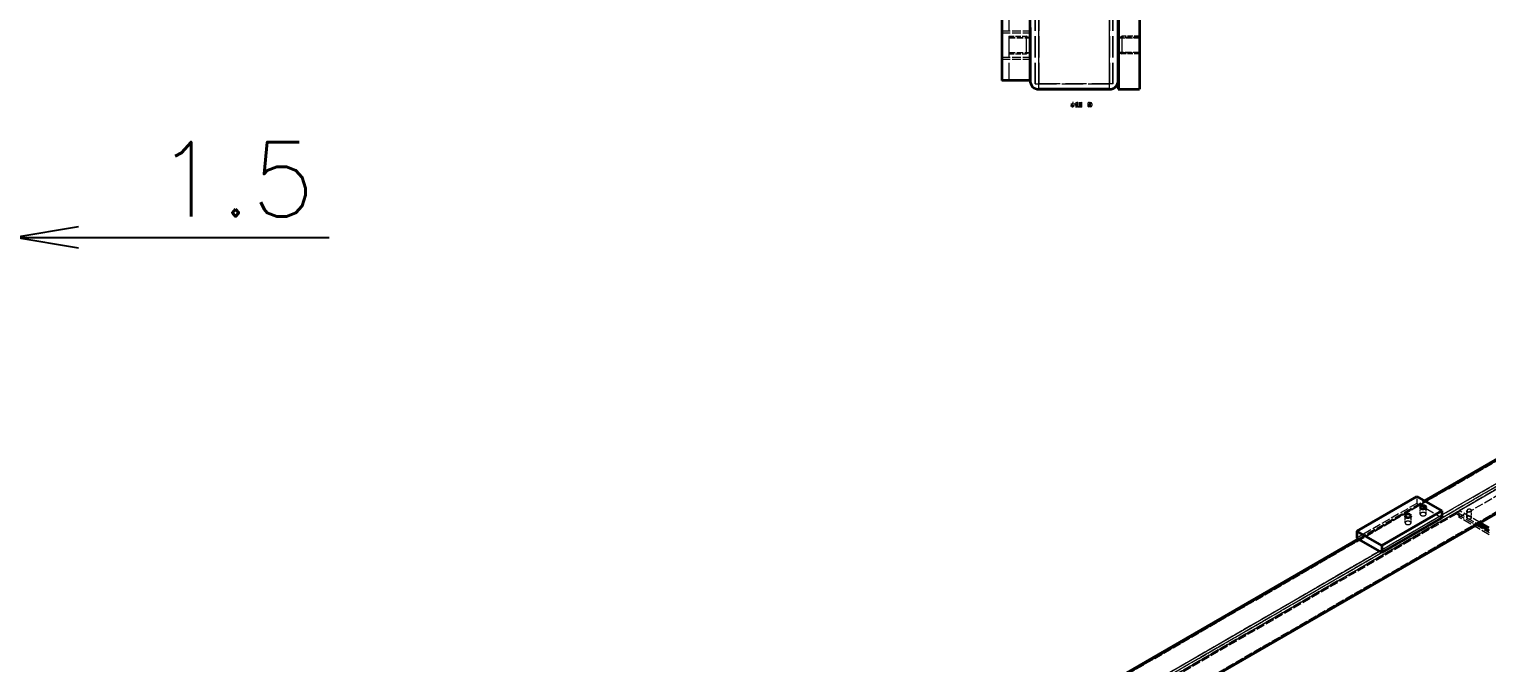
# Model space of a CAD drawing. Header units: millimetres. Extents: x -73083 to 81340, y -6859 to 6812.
# Drawn here: x -27057 to -26232, y -5298 to -4940 of the extents above; entities that cross this region are included whole.
import ezdxf

# ---------------------------------------------------------------- set-up
doc = ezdxf.new("R2010")
doc.units = ezdxf.units.MM
doc.linetypes.add('AM_ISO02W050', pattern=[7.5, 6, -1.5])
doc.linetypes.add('DASHED', pattern=[15, 12, -3])
doc.layers.add('AM_HID', color=1, linetype='AM_ISO02W050', lineweight=25)
doc.layers.add('AM_VIS', color=7, linetype='Continuous', lineweight=50)
doc.layers.add('word_dim', color=253, linetype='Continuous')
doc.styles.get("Standard").update_dxf_attribs({"font": 'romans.shx', "bigfont": 'bigfont.shx'})
doc.dimstyles.new('STANDARD1-12', dxfattribs={"dimscale": 12, "dimtxt": 3.5, "dimasz": 3, "dimexe": 1, "dimexo": 0, "dimgap": 1, "dimtad": 3, "dimdec": 1, "dimdsep": 46, "dimtxsty": 'Standard', "dimblk1": 'OPEN', "dimblk2": 'OPEN', "dimsah": 1, "dimcen": 0, "dimclrd": 256, "dimclre": 256, "dimclrt": 3, "dimadec": 0, "dimazin": 0, "dimtfac": 1, "dimtdec": 1, "dimtmove": 0, "dimatfit": 3, "dimldrblk": 'OPEN', "dimfxl": 0, "dimtolj": 1, "dimtzin": 0, "dimarcsym": 0})

# ---------------------------------------------------------------- blocks, each defined once
blk = doc.blocks.new('_Open')
at = {"color": 0, "lineweight": -2}
for p, q in [((-1, 0.167), (0, 0)), ((-1, -0.167), (0, 0)), ((0, 0), (-1, 0))]:
    blk.add_line(p, q, dxfattribs=at)
blk = doc.blocks.new('*D970')
at = {"layer": 'DEFPOINTS', "color": 0, "linetype": 'Continuous', "ltscale": 2}
for p in [(-27066.86, -4973.74), (-27065.39, -4973.74), (-27066.86, -5057.64)]:
    blk.add_point(p, dxfattribs=at)
at = {"layer": 'word_dim', "linetype": 'Continuous', "lineweight": -2, "ltscale": 2}
for p, q in [((-27066.86, -4973.74), (-27066.86, -5069.64)), ((-27065.39, -4973.74), (-27065.39, -5069.64)), ((-27102.86, -5057.64), (-27138.86, -5057.64)), ((-27066.86, -5057.64), (-27065.39, -5057.64)), ((-27029.39, -5057.64), (-26887.39, -5057.64))]:
    blk.add_line(p, q, dxfattribs=at)
at = {"layer": 'word_dim', "linetype": 'Continuous', "lineweight": -2, "ltscale": 2, "xscale": 36, "yscale": 36, "zscale": 36}
blk.add_blockref('_Open', (-27066.86, -5057.64), dxfattribs=at)
at = {"layer": 'word_dim', "linetype": 'Continuous', "lineweight": -2, "ltscale": 2, "xscale": 36, "yscale": 36, "zscale": 36, "rotation": 180}
blk.add_blockref('_Open', (-27065.39, -5057.64), dxfattribs=at)
at = {"layer": 'word_dim', "color": 3, "linetype": 'Continuous', "ltscale": 2, "insert": (-26940.39, -5024.64), "char_height": 42, "attachment_point": 5}
blk.add_mtext('\\A1;1.5', dxfattribs=at)
blk = doc.blocks.new('A$C7E87390C')
at = {"color": 7, "linetype": 'DASHED', "lineweight": 13}
for p, q in [((-457.9, -1753.1), (1281.6, -748.8)), ((-453.7, -1751.5), (1281.6, -749.7)), ((-457.9, -1785.8), (1281.6, -781.5)), ((-453.7, -1787.4), (1281.6, -785.6)), ((-450.9, -1789.9), (1281.6, -789.7)), ((-391.5, -1751.5), (1281.6, -785.6)), ((-394.3, -1789.9), (1281.6, -822.3)), ((-391.5, -1787.4), (1281.6, -821.5)), ((348.2, -1328.5), (263.3, -1377.5)), ((348.2, -1338.3), (263.3, -1387.3)), ((259.8, -1379.6), (-362.5, -1738.8)), ((259.8, -1382), (-362.5, -1741.3)), ((203.2, -1367.3), (118.4, -1416.3)), ((120.4, -1417.5), (213.8, -1363.6)), ((121.9, -1418.3), (215.3, -1364.5)), ((203.2, -1367.3), (238.6, -1387.7)), ((259.8, -1379.6), (289.5, -1396.7)), ((259.8, -1382), (305.7, -1408.6)), ((293.1, -1394.7), (263.3, -1377.5)), ((150.2, -1434.7), (238.6, -1383.6)), ((305.7, -1411.8), (263.3, -1387.3))]:
    blk.add_line(p, q, dxfattribs=at)
at = {"color": 7, "lineweight": 35}
for p, q in [((213.8, -1363.6), (643.7, -1115.4)), ((-126.2, -1636.8), (447.5, -1305.6)), ((203.2, -1357.5), (118.4, -1406.5)), ((203.2, -1357.5), (238.6, -1377.9)), ((153.7, -1426.9), (238.6, -1377.9)), ((153.7, -1436.7), (238.6, -1387.7)), ((-359, -1694.3), (120.4, -1417.5)), ((153.7, -1426.9), (118.4, -1406.5)), ((153.7, -1436.7), (118.4, -1416.3))]:
    blk.add_line(p, q, dxfattribs=at)
at = {"color": 7, "lineweight": 13}
for p, q in [((215.3, -1364.5), (645.2, -1116.2)), ((238.6, -1383.6), (673.5, -1132.6)), ((-156, -1619.6), (481.8, -1251.4)), ((-127.7, -1635.9), (447.2, -1304)), ((-357.5, -1695.1), (121.9, -1418.3)), ((-334.2, -1714.3), (150.2, -1434.7))]:
    blk.add_line(p, q, dxfattribs=at)
at = {"color": 7, "linetype": 'DASHED', "lineweight": 13, "ltscale": 0.244949}
for p, q in [((203.2, -1357.5), (203.2, -1367.3)), ((207.9, -1382.6), (207.9, -1372.8)), ((263.3, -1387.3), (263.3, -1377.5)), ((274.1, -1387.3), (274.1, -1377.5)), ((280.8, -1387.3), (280.8, -1377.5)), ((195, -1394.9), (195, -1385.1))]:
    blk.add_line(p, q, dxfattribs=at)
at = {"color": 7, "linetype": 'DASHED', "lineweight": 13, "ltscale": 0.244948}
for p, q in [((216.3, -1382.6), (216.3, -1372.8)), ((186.7, -1394.9), (186.7, -1385.1))]:
    blk.add_line(p, q, dxfattribs=at)
at = {"color": 7, "lineweight": 35, "ltscale": 0.244949}
for p, q in [((238.6, -1377.9), (238.6, -1387.7)), ((118.4, -1406.5), (118.4, -1416.3)), ((153.7, -1426.9), (153.7, -1436.7))]:
    blk.add_line(p, q, dxfattribs=at)
at = {"color": 7, "linetype": 'DASHED', "lineweight": 13, "ltscale": 0.061238}
blk.add_line((259.8, -1382), (259.8, -1379.6), dxfattribs=at)
at = {"color": 7, "lineweight": 35, "ltscale": 0.467691}
blk.add_line((289.5, -1396.7), (305.7, -1406.1), dxfattribs=at)
at = {"color": 7, "lineweight": 35, "ltscale": 0.365967}
blk.add_line((305.7, -1402), (293.1, -1394.7), dxfattribs=at)
at = {"color": 7, "lineweight": 35}
for centre, start_param, end_param in [((190.8, -1385.1), 3.141574, 6.283167), ((212.1, -1372.8), 3.141574, 6.283167), ((212.1, -1372.8), 6.283167, 7.568578), ((212.1, -1372.8), 1.285393, 3.141574), ((190.8, -1385.1), 6.283167, 7.568578), ((190.8, -1385.1), 1.285393, 3.141574)]:
    blk.add_ellipse(centre, major_axis=(-4.19, 0), ratio=0.577352, start_param=start_param, end_param=end_param, dxfattribs=at)
at = {"color": 7, "linetype": 'DASHED', "lineweight": 13}
for centre, major_axis, ratio, start_param, end_param in [((212.1, -1382.6), (-4.19, 0), 0.577352, 3.141574, 6.283167), ((212.1, -1382.6), (-4.19, 0), 0.577352, 6.283167, 7.568578), ((212.1, -1382.6), (-4.19, 0), 0.577352, 1.285393, 3.141574), ((277.5, -1377.5), (-3.32, 0), 0.577347, 4.426991, 6.283167), ((277.5, -1377.5), (-3.32, 0), 0.577347, 6.283167, 9.42476), ((277.5, -1377.5), (-3.32, 0), 0.577347, 3.141574, 4.426991), ((190.8, -1394.9), (-4.19, 0), 0.577352, 3.141574, 6.283167), ((190.8, -1394.9), (-4.19, 0), 0.577352, 6.283167, 7.568578), ((190.8, -1394.9), (-4.19, 0), 0.577352, 1.285393, 3.141574), ((277.5, -1387.3), (-3.32, 0), 0.577347, 4.426991, 6.283167), ((277.5, -1387.3), (-3.32, 0), 0.577347, 6.283167, 9.42476), ((277.5, -1387.3), (-3.32, 0), 0.577347, 3.141574, 4.426991)]:
    blk.add_ellipse(centre, major_axis=major_axis, ratio=ratio, start_param=start_param, end_param=end_param, dxfattribs=at)

msp = doc.modelspace()

# ---------------------------------------------------------------- linework, layer by layer
at = {"layer": 'AM_HID', "linetype": 'DASHED', "lineweight": 13}
for p, q in [((-26487.39967, -4970.73682), (-26487.39943, -3011.73243)), ((-26485.42238, -3008.75721), (-26485.42238, -4973.76172)), ((-26445.42238, -3008.75721), (-26445.42238, -4973.76172)), ((-26443.39967, -4970.73682), (-26443.39943, -3011.73243)), ((-26502.4258, -4928.7334), (-26502.4258, -4968.7334)), ((-26490.39894, -4968.72925), (-26490.39894, -4928.7295)), ((-26487.42238, -4970.76172), (-26487.42214, -4928.75635)), ((-26487.39894, -4970.72925), (-26487.39894, -4926.7295)), ((-26443.42238, -4970.76172), (-26443.42214, -4928.75562)), ((-26443.39894, -4970.72925), (-26443.39894, -4926.7295)), ((-26440.44631, -4923.72901), (-26440.44582, -4969.42017)), ((-26440.42238, -4968.76172), (-26440.42214, -4928.76148)), ((-26440.41872, -4973.73609), (-26440.41872, -4923.73609)), ((-26428.44631, -4923.72901), (-26428.44582, -4973.72901)), ((-26428.41872, -4973.73609), (-26428.41872, -4923.73609)), ((-26487.42238, -4970.76172), (-26443.42238, -4970.76172)), ((-26487.39967, -4970.73682), (-26443.39967, -4970.73682)), ((-26443.39894, -4970.72925), (-26487.39894, -4970.72925))]:
    msp.add_line(p, q, dxfattribs=at)
at = {"layer": 'AM_HID', "linetype": 'DASHED', "lineweight": 13, "ltscale": 0.4}
for p, q in [((-26506.43703, -4940.74268), (-26490.43703, -4940.74268)), ((-26506.43703, -4941.82496), (-26490.43703, -4941.82496)), ((-26506.42287, -4940.7356), (-26490.42287, -4940.7356)), ((-26506.42287, -4941.81812), (-26490.42287, -4941.81812)), ((-26506.43703, -4955.66016), (-26490.43703, -4955.66016)), ((-26506.43703, -4956.74268), (-26490.43703, -4956.74268)), ((-26506.42287, -4955.65308), (-26490.42287, -4955.65308)), ((-26506.42287, -4956.7356), (-26490.42287, -4956.7356))]:
    msp.add_line(p, q, dxfattribs=at)
at = {"layer": 'AM_HID', "linetype": 'DASHED', "lineweight": 13, "ltscale": 0.25}
for p, q in [((-26502.43703, -4943.73853), (-26492.43703, -4943.73853)), ((-26502.43654, -4943.73829), (-26492.43654, -4943.73829)), ((-26502.4319, -4943.73633), (-26492.4319, -4943.73633)), ((-26502.43117, -4943.73585), (-26492.43117, -4943.73585)), ((-26502.42653, -4943.73365), (-26492.42653, -4943.73365)), ((-26502.42604, -4943.7334), (-26492.42604, -4943.7334)), ((-26428.44582, -4943.72925), (-26438.44582, -4943.72925)), ((-26428.43752, -4943.74244), (-26438.43752, -4943.74268)), ((-26428.41896, -4943.73633), (-26438.41896, -4943.73633)), ((-26428.41896, -4943.73633), (-26438.41896, -4943.73633)), ((-26502.43703, -4953.73853), (-26492.43703, -4953.73853)), ((-26502.43654, -4953.73829), (-26492.43654, -4953.73829)), ((-26502.4319, -4953.73633), (-26492.4319, -4953.73633)), ((-26502.43117, -4953.73585), (-26492.43117, -4953.73585)), ((-26502.42653, -4953.73365), (-26492.42653, -4953.73365)), ((-26502.42604, -4953.7334), (-26492.42604, -4953.7334)), ((-26428.44582, -4953.72925), (-26438.44582, -4953.72925)), ((-26428.43752, -4953.74244), (-26438.43752, -4953.74268)), ((-26428.41896, -4953.73633), (-26438.41896, -4953.73633)), ((-26428.41896, -4953.73633), (-26438.41896, -4953.73633))]:
    msp.add_line(p, q, dxfattribs=at)
at = {"layer": 'AM_HID', "linetype": 'DASHED', "lineweight": 13, "ltscale": 0.3}
for p, q in [((-26502.43703, -4944.55054), (-26490.43703, -4944.55054)), ((-26502.43654, -4944.5503), (-26490.43654, -4944.5503)), ((-26502.4319, -4944.5481), (-26490.4319, -4944.5481)), ((-26502.43117, -4944.54786), (-26490.43117, -4944.54786)), ((-26502.42653, -4944.54566), (-26490.42653, -4944.54566)), ((-26502.42604, -4944.54542), (-26490.42604, -4944.54542)), ((-26428.44582, -4944.54127), (-26440.44582, -4944.54127)), ((-26428.43752, -4944.55445), (-26440.43752, -4944.55469)), ((-26428.41896, -4944.54835), (-26440.41896, -4944.54835)), ((-26428.41896, -4944.54835), (-26440.41896, -4944.54835)), ((-26440.39137, -4944.55274), (-26428.39137, -4944.55274)), ((-26440.39113, -4944.5525), (-26428.39113, -4944.5525)), ((-26502.43703, -4952.92652), (-26490.43703, -4952.92652)), ((-26502.43654, -4952.92628), (-26490.43654, -4952.92628)), ((-26502.4319, -4952.92432), (-26490.4319, -4952.92432)), ((-26502.43117, -4952.92408), (-26490.43117, -4952.92408)), ((-26502.42653, -4952.92164), (-26490.42653, -4952.92164)), ((-26502.42604, -4952.92139), (-26490.42604, -4952.92139)), ((-26428.44582, -4952.91724), (-26440.44582, -4952.91724)), ((-26428.43752, -4952.93043), (-26440.43752, -4952.93067)), ((-26428.41896, -4952.92432), (-26440.41896, -4952.92432)), ((-26428.41896, -4952.92432), (-26440.41896, -4952.92432)), ((-26440.39137, -4952.92872), (-26428.39137, -4952.92872)), ((-26440.39113, -4952.92847), (-26428.39113, -4952.92847))]:
    msp.add_line(p, q, dxfattribs=at)
at = {"layer": 'AM_HID', "linetype": 'DASHED', "lineweight": 13, "ltscale": 0.040602}
for p, q in [((-26491.03053, -4944.55054), (-26492.43703, -4943.73853)), ((-26491.02004, -4944.54566), (-26492.42653, -4943.73365)), ((-26491.01955, -4944.54542), (-26492.42604, -4943.7334)), ((-26439.85231, -4944.54127), (-26438.44582, -4943.72925)), ((-26491.03053, -4952.92652), (-26492.43703, -4953.73853)), ((-26491.02541, -4952.92432), (-26492.4319, -4953.73633)), ((-26491.02004, -4952.92164), (-26492.42653, -4953.73365)), ((-26491.01955, -4952.92139), (-26492.42604, -4953.7334)), ((-26439.85231, -4952.91724), (-26438.44582, -4953.72925)), ((-26439.84401, -4952.93067), (-26438.43752, -4953.74268))]:
    msp.add_line(p, q, dxfattribs=at)
at = {"layer": 'AM_HID', "linetype": 'DASHED', "lineweight": 13, "ltscale": 0.040607}
for p, q in [((-26491.0298, -4944.5503), (-26492.43654, -4943.73829)), ((-26439.84425, -4944.55469), (-26438.43752, -4943.74268)), ((-26439.8257, -4944.54835), (-26438.41896, -4943.73633)), ((-26491.0298, -4952.92628), (-26492.43654, -4953.73829)), ((-26439.8257, -4952.92432), (-26438.41896, -4953.73633))]:
    msp.add_line(p, q, dxfattribs=at)
at = {"layer": 'AM_HID', "linetype": 'DASHED', "lineweight": 13, "ltscale": 0.040599}
msp.add_line((-26491.02541, -4944.5481), (-26492.4319, -4943.73633), dxfattribs=at)
at = {"layer": 'AM_HID', "linetype": 'DASHED', "lineweight": 13, "ltscale": 0.040596}
for p, q in [((-26491.02492, -4944.54786), (-26492.43117, -4943.73585)), ((-26439.82521, -4944.54835), (-26438.41896, -4943.73633)), ((-26439.82521, -4952.92432), (-26438.41896, -4953.73633))]:
    msp.add_line(p, q, dxfattribs=at)
at = {"layer": 'AM_HID', "linetype": 'DASHED', "lineweight": 13, "ltscale": 0.234698}
for p, q in [((-26492.42604, -4953.12134), (-26492.42604, -4943.7334)), ((-26492.42604, -4953.7334), (-26492.42604, -4944.34546)), ((-26438.44582, -4943.72925), (-26438.44582, -4953.11719)), ((-26438.44582, -4944.34131), (-26438.44582, -4953.72925))]:
    msp.add_line(p, q, dxfattribs=at)
at = {"layer": 'AM_HID', "linetype": 'DASHED', "lineweight": 13, "ltscale": 0.184924}
msp.add_line((-26438.41896, -4943.73633), (-26438.41896, -4951.13331), dxfattribs=at)
at = {"layer": 'AM_HID', "linetype": 'DASHED', "lineweight": 13, "ltscale": 0.040593}
msp.add_line((-26491.02492, -4952.92408), (-26492.43117, -4953.73585), dxfattribs=at)
at = {"layer": 'AM_HID', "linetype": 'DASHED', "lineweight": 13, "ltscale": 0.18493}
msp.add_line((-26438.41896, -4946.33912), (-26438.41896, -4953.73633), dxfattribs=at)
at = {"layer": 'AM_HID', "linetype": 'DASHED', "lineweight": 13, "ltscale": 0.001001}
for p, q in [((-26487.39894, -4970.72925), (-26487.42238, -4970.76172)), ((-26485.39894, -4973.72925), (-26485.42238, -4973.76172))]:
    msp.add_line(p, q, dxfattribs=at)
at = {"layer": 'AM_HID', "linetype": 'DASHED', "lineweight": 13, "ltscale": 0.298596}
msp.add_line((-26440.38966, -4973.72901), (-26428.44582, -4973.72901), dxfattribs=at)
at = {"layer": 'AM_HID', "linetype": 'DASHED', "lineweight": 13, "ltscale": 0.000292969}
msp.add_line((-26428.43752, -4973.73072), (-26428.43752, -4973.74244), dxfattribs=at)
at = {"layer": 'AM_HID', "linetype": 'DASHED', "lineweight": 13}
msp.add_arc((-26445.42238, -4968.76172), 5.00008, 317.70711007, 359.99965716, dxfattribs=at)
at = {"layer": 'AM_VIS', "lineweight": 13}
for p, q in [((-26485.39943, -4973.73682), (-26485.39943, -3008.73231)), ((-26445.39943, -4973.73682), (-26445.39943, -3008.73231))]:
    msp.add_line(p, q, dxfattribs=at)
at = {"layer": 'AM_VIS', "lineweight": 35}
for p, q in [((-26490.39967, -4968.73682), (-26490.39943, -3013.73243)), ((-26440.39967, -4968.73682), (-26440.39943, -3013.73243)), ((-26440.39015, -4803.74048), (-26440.39064, -4973.74048)), ((-26428.39015, -4803.74048), (-26428.39064, -4973.74048)), ((-26506.43678, -4928.74244), (-26506.43678, -4968.74244)), ((-26506.42262, -4928.7356), (-26506.42262, -4968.7356)), ((-26440.39894, -4928.7295), (-26440.39894, -4968.72925)), ((-26490.42262, -4938.71802), (-26490.42262, -4968.7356)), ((-26445.42238, -4973.76172), (-26485.42238, -4973.76172)), ((-26445.39943, -4973.73682), (-26485.39943, -4973.73682)), ((-26485.39894, -4973.72925), (-26445.39894, -4973.72925))]:
    msp.add_line(p, q, dxfattribs=at)
at = {"layer": 'AM_VIS', "lineweight": 35, "ltscale": 0.000390625}
msp.add_line((-26506.42116, -4968.74244), (-26506.43678, -4968.74244), dxfattribs=at)
at = {"layer": 'AM_VIS', "lineweight": 35, "ltscale": 0.4}
msp.add_line((-26490.42262, -4968.7356), (-26506.42262, -4968.7356), dxfattribs=at)
at = {"layer": 'AM_VIS', "lineweight": 35, "ltscale": 0.000592041}
msp.add_line((-26490.42238, -4968.73804), (-26490.42238, -4968.76172), dxfattribs=at)
at = {"layer": 'AM_VIS', "lineweight": 35, "ltscale": 0.107721}
msp.add_line((-26440.44582, -4969.42017), (-26440.44582, -4973.72901), dxfattribs=at)
at = {"layer": 'AM_VIS', "lineweight": 35, "ltscale": 0.001404}
msp.add_line((-26440.44582, -4973.72901), (-26440.38966, -4973.72901), dxfattribs=at)
at = {"layer": 'AM_VIS', "lineweight": 35, "ltscale": 0.000292969}
msp.add_line((-26440.43752, -4973.73072), (-26440.43752, -4973.74244), dxfattribs=at)
at = {"layer": 'AM_VIS', "lineweight": 35, "ltscale": 0.001202}
msp.add_line((-26440.43752, -4973.74244), (-26440.38942, -4973.74244), dxfattribs=at)
at = {"layer": 'AM_VIS', "lineweight": 35, "ltscale": 0.3}
msp.add_line((-26440.39064, -4973.74048), (-26428.39064, -4973.74048), dxfattribs=at)
at = {"layer": 'AM_VIS', "lineweight": 13}
for points in [[(-26467.27345, -4983.52674), (-26466.67824, -4982.58173)], [(-26467.2383, -4981.9867), (-26465.27834, -4981.77674)], [(-26466.67824, -4982.58173), (-26466.3633, -4981.91675)], [(-26466.60841, -4982.51172), (-26466.60841, -4984.08674)], [(-26466.60841, -4982.82673), (-26465.69826, -4982.72175)], [(-26465.69826, -4983.70173), (-26466.60841, -4983.80671)], [(-26466.08327, -4980.93671), (-26466.3633, -4981.91675)], [(-26465.66335, -4982.6167), (-26465.76833, -4983.70173)], [(-26464.36842, -4981.70673), (-26464.54323, -4982.19672), (-26465.03346, -4982.93171)], [(-26464.99831, -4981.91675), (-26464.43825, -4981.84675)], [(-26464.71828, -4981.04175), (-26464.43825, -4981.46174)], [(-26464.54323, -4982.19672), (-26464.54323, -4983.98169)], [(-26464.54323, -4982.37171), (-26464.22829, -4982.68671)], [(-26464.43825, -4983.98169), (-26464.15846, -4983.70173)], [(-26464.15846, -4983.70173), (-26463.91335, -4983.35175)], [(-26463.94826, -4981.07673), (-26463.94826, -4982.75672)], [(-26463.28346, -4981.25171), (-26463.94826, -4981.32172)], [(-26463.7383, -4982.72175), (-26463.91335, -4983.35175)], [(-26463.63332, -4981.6717), (-26463.7383, -4982.72175)], [(-26463.5984, -4983.70173), (-26463.5984, -4982.6167)], [(-26463.45827, -4983.80671), (-26463.5984, -4983.70173)], [(-26463.03835, -4983.80671), (-26463.45827, -4983.80671)], [(-26463.35329, -4982.82673), (-26463.28346, -4981.14673)], [(-26463.03835, -4983.1767), (-26463.03835, -4983.80671)], [(-26462.51344, -4981.04175), (-26462.51344, -4982.51172), (-26462.51344, -4984.01673)], [(-26462.51344, -4981.07673), (-26462.51344, -4982.47675), (-26462.51344, -4983.87671)], [(-26461.04323, -4981.21674), (-26462.51344, -4981.35669)], [(-26462.51344, -4983.77173), (-26461.14845, -4983.66675)], [(-26462.44338, -4982.96674), (-26461.95339, -4982.5467)], [(-26461.74342, -4981.49671), (-26462.30324, -4982.3017)], [(-26461.9883, -4982.05671), (-26461.28835, -4982.79175)], [(-26461.9883, -4983.14173), (-26461.63844, -4983.52674)], [(-26461.95339, -4981.84675), (-26461.49831, -4981.77674)], [(-26461.95339, -4982.5467), (-26461.74342, -4982.26673)], [(-26461.88332, -4982.75672), (-26461.63844, -4983.03675)], [(-26461.74342, -4982.26673), (-26461.39333, -4981.63672)], [(-26461.28835, -4982.79175), (-26461.1133, -4982.75672)], [(-26461.07839, -4983.94672), (-26461.07839, -4983.84174), (-26461.14845, -4983.66675)], [(-26461.07839, -4983.84174), (-26461.07839, -4982.47675), (-26461.04323, -4981.07673)], [(-26456.98341, -4981.1117), (-26457.33327, -4981.28675), (-26457.6133, -4981.63672), (-26457.75343, -4982.26673), (-26457.75343, -4982.75672), (-26457.6133, -4983.35175), (-26457.29836, -4983.7367), (-26457.01833, -4983.91175)], [(-26456.77345, -4981.1117), (-26456.87843, -4982.51172), (-26456.98341, -4983.91175)], [(-26456.77345, -4981.84675), (-26456.38844, -4981.84675)], [(-26456.77345, -4983.10669), (-26456.38844, -4983.10669)], [(-26456.7383, -4981.7417), (-26456.42336, -4981.7417)], [(-26456.7383, -4981.9867), (-26456.42336, -4981.9867)], [(-26456.7383, -4983.00171), (-26456.42336, -4983.00171)], [(-26456.7383, -4983.24671), (-26456.42336, -4983.24671)], [(-26456.17824, -4981.1117), (-26456.28346, -4982.51172), (-26456.38844, -4983.91175)], [(-26456.17824, -4981.1117), (-26455.82839, -4981.28675), (-26455.54836, -4981.63672), (-26455.40846, -4982.26673), (-26455.40846, -4982.75672), (-26455.54836, -4983.35175), (-26455.8633, -4983.7367), (-26456.14333, -4983.91175)]]:
    msp.add_lwpolyline(points, dxfattribs=at)
for points in [[(-26456.66823, -4982.05671), (-26456.49342, -4982.05671), (-26456.38844, -4981.95173), (-26456.38844, -4981.77674), (-26456.49342, -4981.6717), (-26456.66823, -4981.6717), (-26456.77345, -4981.77674), (-26456.77345, -4981.95173)], [(-26456.66823, -4983.31672), (-26456.49342, -4983.31672), (-26456.38844, -4983.21174), (-26456.38844, -4983.03675), (-26456.49342, -4982.93171), (-26456.66823, -4982.93171), (-26456.77345, -4983.03675), (-26456.77345, -4983.21174)]]:
    msp.add_lwpolyline(points, close=True, dxfattribs=at)
at = {"layer": 'AM_VIS', "lineweight": 35}
for centre, radius, start, end in [((-26485.42238, -4968.76172), 4.99998, 179.99939029, 269.99981991), ((-26485.41066, -4968.74561), 5, 179.81345888, 270.13494837), ((-26485.39943, -4968.73682), 5.00003, 180.00051409, 270.00001116), ((-26445.39943, -4968.73682), 4.99996, 269.99985406, 0.00029503), ((-26445.41066, -4968.74561), 5, 270.13494837, 0.18566497), ((-26445.42238, -4968.76172), 5.00001, 270.0000658, 317.70726717)]:
    msp.add_arc(centre, radius, start, end, dxfattribs=at)

# ---------------------------------------------------------------- block references
at = {"layer": 'word_dim', "linetype": 'Continuous', "ltscale": 2, "xscale": 0.4000000000014552, "yscale": 0.3999999999996362, "zscale": 0.4}
msp.add_blockref('A$C7E87390C', (-26352.60769, -4661.11536), dxfattribs=at)

# ---------------------------------------------------------------- dimensions: what is measured, and where the dimension line sits
at = {"layer": 'word_dim', "linetype": 'Continuous', "ltscale": 2}
dim = msp.add_linear_dim(base=(-27066.86012, -5057.64247), p1=(-27065.38991, -4973.74048), p2=(-27066.86012, -4973.74049), dimstyle='STANDARD1-12', dxfattribs=at)
dim.commit()
dim.dimension.update_dxf_attribs({"geometry": '*D970', "text_midpoint": (-26940.38991, -5057.64247), "dimtype": 160})

doc.saveas('drawing.dxf')
